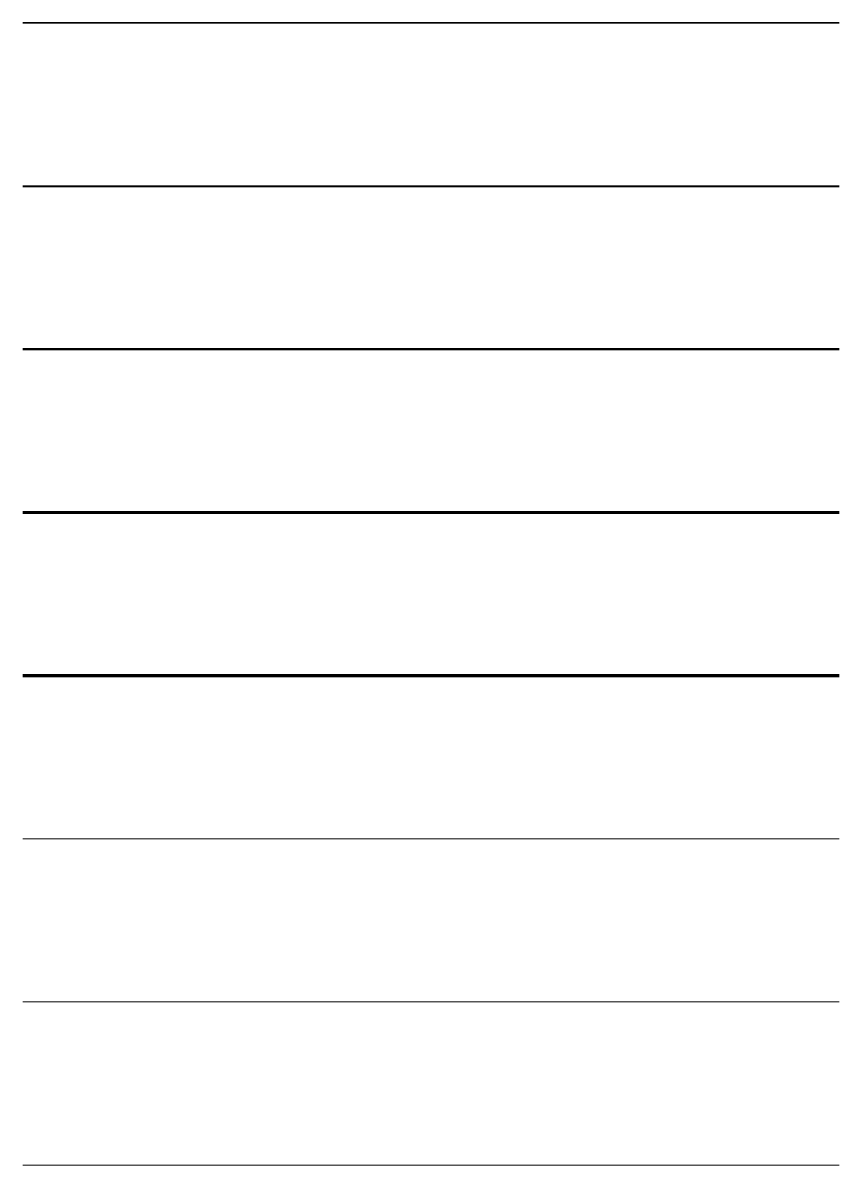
# Model space of a CAD drawing. Header units: inches. Extents: x 1944 to 3775, y -462 to 1299.
# Drawn here: x 1987.2 to 2107.2, y 465.4 to 633.4 of the extents above; entities that cross this region are included whole.
import ezdxf

# ---------------------------------------------------------------- set-up
doc = ezdxf.new("R2010")
doc.units = ezdxf.units.IN
doc.header["$MEASUREMENT"] = 0
for name, color, linetype, lineweight in [('ELEV_LINE_0.35', 172, 'Continuous', 35), ('ELEV_LINE_0.4', 30, 'Continuous', 40), ('ELEV_LINE_0.5', 3, 'Continuous', 50), ('ELEV_LINE_0.6', 240, 'Continuous', 60), ('ELEV_LINE_0.7', 4, 'Continuous', 70), ('FURNITURE_0.09', 36, 'Continuous', 9), ('GLASS_0.20', 131, 'Continuous', 20), ('Grass_0.20', 104, 'Continuous', 20)]:
    doc.layers.add(name, color=color, linetype=linetype, lineweight=lineweight)

msp = doc.modelspace()

# ---------------------------------------------------------------- linework, layer by layer
at = {"layer": 'ELEV_LINE_0.35'}
msp.add_line((1987.205, 633.438), (2107.205, 633.438), dxfattribs=at)
at = {"layer": 'ELEV_LINE_0.4'}
msp.add_line((1987.205, 609.438), (2107.205, 609.438), dxfattribs=at)
at = {"layer": 'ELEV_LINE_0.5'}
msp.add_line((1987.205, 585.438), (2107.205, 585.438), dxfattribs=at)
at = {"layer": 'ELEV_LINE_0.6'}
msp.add_line((1987.205, 561.438), (2107.205, 561.438), dxfattribs=at)
at = {"layer": 'ELEV_LINE_0.7'}
msp.add_line((1987.205, 537.438), (2107.205, 537.438), dxfattribs=at)
at = {"layer": 'FURNITURE_0.09'}
msp.add_line((1987.205, 513.438), (2107.205, 513.438), dxfattribs=at)
at = {"layer": 'GLASS_0.20'}
msp.add_line((1987.205, 489.438), (2107.205, 489.438), dxfattribs=at)
at = {"layer": 'Grass_0.20'}
msp.add_line((1987.205, 465.438), (2107.205, 465.438), dxfattribs=at)

doc.saveas('drawing.dxf')
